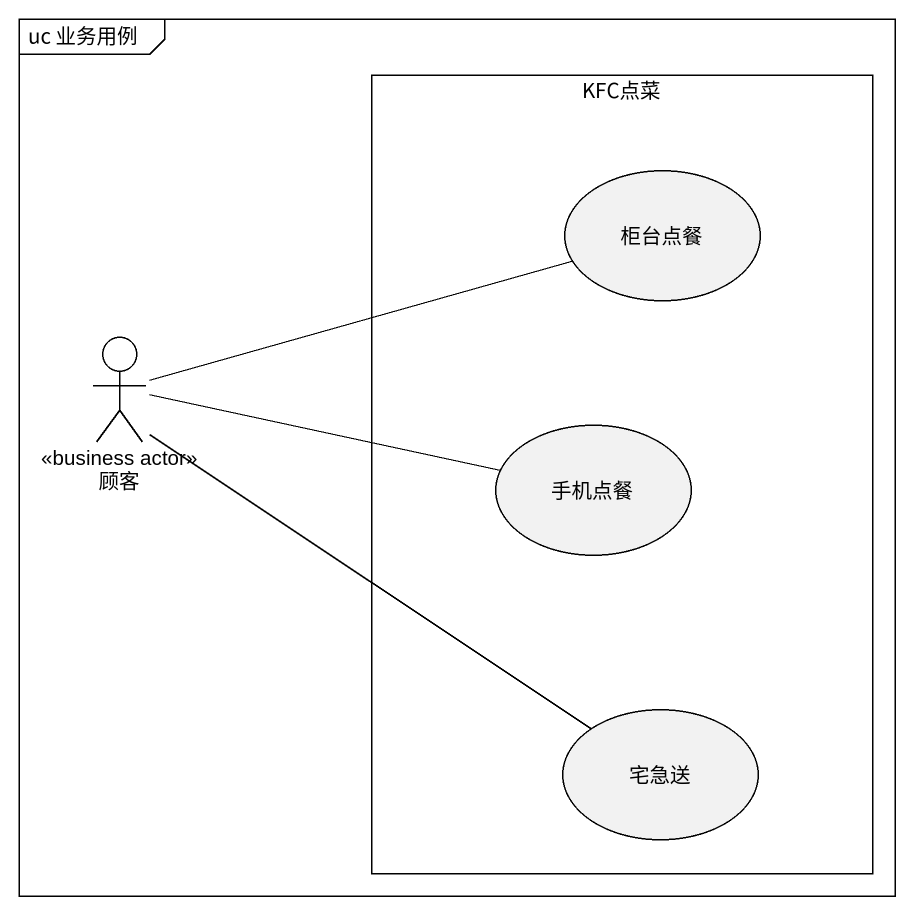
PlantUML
@startuml
mainframe uc 业务用例
rectangle KFC点菜 {
  usecase 柜台点餐
  usecase 手机点餐
  usecase 宅急送
}
actor 顾客 <<business actor>>
顾客 -right- 柜台点餐
顾客 -right- 手机点餐
顾客 -- 宅急送
@enduml
